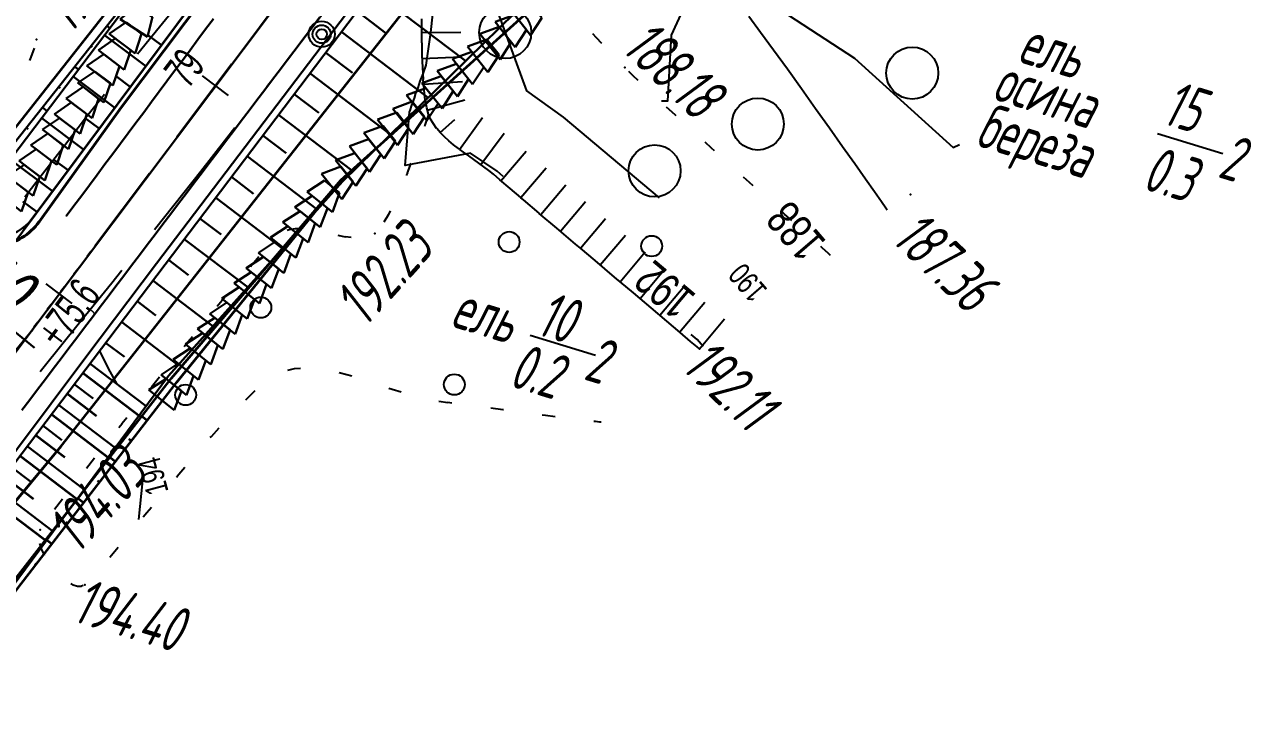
# Model space of a CAD drawing. Header units: millimetres. Extents: x -1799 to 6962, y -1020 to 4121.
# Drawn here: x 4692.1 to 4787.1, y 2943.6 to 2997.7 of the extents above; entities that cross this region are included whole.
import ezdxf

# ---------------------------------------------------------------- set-up
doc = ezdxf.new("R2010")
doc.units = ezdxf.units.MM
for name, pattern in [('CONTI', [0]), ('DASHED', [0.75, 0.5, -0.25]), ('STROT', [1.7, 0.5, -1.2])]:
    doc.linetypes.add(name, pattern=pattern)
for name, color, linetype, lineweight in [('10', 1, 'Continuous', 35), ('Гравий', 30, 'Continuous', 35), ('КОПИЯ_ОСЬ_13_ОТКОСЫ', 7, 'Continuous', 30), ('КОПИЯ_ОСЬ_ГРАНИЦЫ_ПОЛОС', 7, 'Continuous', 30), ('КОПИЯ_ОСЬ_ОТКОСЫ', 7, 'Continuous', 30), ('Огражд-перила', 1, 'ограждение2', 40), ('ОСЬ_ВЕРХ_ПОКРЫТИЯ_ГРАНИЦЫ_ПОЛОС', 7, 'Continuous', 30), ('ОСЬ_ВЕРХ_ПОКРЫТИЯ_ОСЬ', 1, 'Continuous', 30), ('Ось_примыкания', 1, 'Continuous', 35), ('Отметки', 5, 'Continuous', 30), ('Уклоны ПЧ', 5, 'Continuous', 30)]:
    doc.layers.add(name, color=color, linetype=linetype, lineweight=lineweight)
for name, color, linetype in [('GOR_BDEFAULT', 212, 'CONTI'), ('NAD_MDEFAULT', 7, 'CONTI'), ('PI_OTDEFAULT', 172, 'CONTI'), ('PI_TTDEFAULT', 5, 'CONTI'), ('SIT_LDEFAULT', 7, 'CONTI'), ('ZAPSKDEFAULT', 7, 'CONTI'), ('канава', 7, 'Continuous'), ('КОПИЯ_ОСЬ_ТАНГЕНСЫ', 1, 'Continuous'), ('ОСЬ_ВЕРХ_ПОКРЫТИЯ_ПИКЕТЫ', 1, 'Continuous'), ('ОСЬ_ВЕРХ_ПОКРЫТИЯ_ТАНГЕНСЫ', 1, 'Continuous'), ('разметка', 7, 'Continuous')]:
    doc.layers.add(name, color=color, linetype=linetype)
doc.layers.get('КОПИЯ_ОСЬ_ОТКОСЫ').off()
doc.styles.add('eskd', font='spds.shx', dxfattribs={"width": 1.2, "oblique": 15})
doc.styles.add('SHRFT', font='TXT', dxfattribs={"width": 3.5})
doc.styles.get("Standard").update_dxf_attribs({"font": 'arial.ttf'})
doc.styles.add('ГОСТ', font='', dxfattribs={"oblique": 15, "height": 4})
doc.styles.get('ГОСТ').set_extended_font_data('GOST type A')
doc.linetypes.add('ограждение2', pattern='A,0.25,-0.1,[132,ltypeshp.shx,S=0.1,R=0,X=-0.1,Y=0],-0.1,1', length=1.45)

# ---------------------------------------------------------------- blocks, each defined once
blk = doc.blocks.new('BL_2004')
at = {"color": 0}
blk.add_circle((0, 0), 2, dxfattribs=at)
blk = doc.blocks.new('BL_2002')
at = {"color": 0}
blk.add_circle((0, 0), 0.8, dxfattribs=at)
blk = doc.blocks.new('6')
at = {"layer": 'канава', "color": 5, "linetype": 'Continuous', "lineweight": 30}
for p, q in [((-1.5, -1.25), (-1.5, 1.25)), ((0, 0.75), (-1.5, 1.25)), ((0, 0.75), (0, -0.75)), ((0, -0.75), (-1.5, -1.25))]:
    blk.add_line(p, q, dxfattribs=at)
blk = doc.blocks.new('Крест')
at = {"layer": 'Отметки'}
for points in [[(0, 1), (0, -1)], [(-1, 0), (1, 0)]]:
    blk.add_lwpolyline(points, dxfattribs=at)

msp = doc.modelspace()

# ---------------------------------------------------------------- hatches: boundary and pattern name
at = {"layer": 'Гравий', "ltscale": 7}
h = msp.add_hatch(color=256, dxfattribs=at)
h.paths.add_polyline_path([(4682.75, 2976.1), (4684.549, 2978.542), (4684.825, 2978.92), (4678.483, 2980.171)])
h.paths.add_polyline_path([(4681.209, 2974.171), (4689.316, 2967.064), (4695.21, 2971.53), (4687.103, 2978.637)], flags=9)

# ---------------------------------------------------------------- linework, layer by layer
at = {"layer": '10'}
for p, q in [((4735.886, 3046.233), (4680.976, 2976.563)), ((4694.926, 2965.253), (4750.166, 3035.343)), ((4659.776, 2923.013), (4694.926, 2965.253))]:
    msp.add_line(p, q, dxfattribs=at)
for points in [[(5126.716, 2919.343), (5103.206, 2947.443), (5106.036, 2952.483), (5090.316, 2971.423), (5010.816, 3060.993), (4964.366, 3097.523), (4959.866, 3089.543), (4935.266, 3109.693), (4925.046, 3116.333), (4915.736, 3122.393), (4882.236, 3156.863), (4868.236, 3165.853), (4844.226, 3168.003), (4845.853, 3159.921), (4832.606, 3154.783), (4804.776, 3131.223), (4770.826, 3093.703), (4735.886, 3046.233), (4680.976, 2976.563), (4647.056, 2935.783), (4635.286, 2926.063), (4615.906, 2918.193), (4598.586, 2915.533), (4552.416, 2914.983)], [(4557.366, 2900.733), (4579.636, 2901.023), (4603.806, 2901.343), (4619.906, 2900.323), (4644.596, 2910.463), (4659.776, 2923.013), (4694.926, 2965.253), (4750.166, 3035.343), (4784.736, 3082.333), (4817.286, 3118.293), (4841.916, 3139.133), (4849.498, 3141.814), (4850.396, 3137.353), (4862.146, 3136.323), (4879.536, 3127.573), (4921.766, 3093.823), (4990.146, 3039.233), (5067.656, 2951.893), (5147.236, 2856.943), (5178.236, 2824.543), (5178.236, 2824.543), (5183.976, 2815.193), (5213.876, 2748.373)]]:
    msp.add_lwpolyline(points, dxfattribs=at)
at = {"layer": 'GOR_BDEFAULT', "color": 212, "flags": 128}
for points, elevation in [([(4740.952, 2984.339), (4733.572, 2990.549), (4730.742, 2992.579), (4728.542, 2998.599), (4728.942, 3002.609), (4729.082, 3002.849), (4729.262, 3003.109), (4729.472, 3003.399), (4729.712, 3003.739), (4730.002, 3004.119), (4730.342, 3004.569), (4730.742, 3005.099), (4731.212, 3005.729), (4731.762, 3006.499), (4732.412, 3007.429), (4733.422, 3009.289), (4733.832, 3009.769), (4734.312, 3010.389), (4734.452, 3010.619)], 190), ([(4741.102, 2991.799), (4741.582, 2991.819), (4741.862, 2996.869), (4743.342, 3000.049), (4743.832, 3002.069), (4743.362, 3003.849), (4746.912, 3001.019), (4755.962, 2995.079), (4763.542, 2988.219), (4764.022, 2988.439)], 188), ([(4728.462, 2986.389), (4726.412, 2987.789), (4721.392, 2986.829), (4721.722, 2990.939), (4721.802, 2991.149), (4721.882, 2991.399), (4721.972, 2991.689), (4722.092, 2992.009), (4722.212, 2992.389), (4722.372, 2992.819), (4722.542, 2993.319), (4722.762, 2993.889), (4723.002, 2994.549), (4723.362, 2997.049), (4723.892, 3002.029), (4724.182, 3002.559)], 192), ([(4728.922, 2985.999), (4728.462, 2986.389)], 192), ([(4743.842, 2973.449), (4743.382, 2973.839)], 192), ([(4744.302, 2972.929), (4743.842, 2973.449)], 192), ([(4697.882, 2972.549), (4698.542, 2971.239), (4699.202, 2970.029)], 194), ([(4701.182, 2962.629), (4700.872, 2959.619)], 194)]:
    msp.add_lwpolyline(points, dxfattribs=dict(at, elevation=elevation))
at = {"layer": 'NAD_MDEFAULT', "color": 0}
for p, q in [((4779.266, 2989.305), (4784.287, 2987.77)), ((4731.006, 2973.796), (4736.026, 2972.261))]:
    msp.add_line(p, q, dxfattribs=at)
at = {"layer": 'PI_TTDEFAULT', "color": 5}
for p in [(4693.032, 2996.529, 194.219), (4738.282, 2994.369, 188.179), (4760.272, 2984.599, 187.354), (4719.042, 2981.619, 192.228), (4744.032, 2972.739, 192.11), (4693.302, 2958.839, 194.035), (4696.732, 2954.609, 194.395)]:
    msp.add_point(p, dxfattribs=at)
at = {"layer": 'SIT_LDEFAULT', "color": 7}
for p, q in [((4703.752, 2998.999), (4701.692, 2996.499)), ((4713.862, 2996.979), (4715.802, 2999.489)), ((4722.662, 2997.209), (4722.662, 2998.119)), ((4747.822, 2998.309), (4748.732, 2997.079)), ((4711.832, 2994.329), (4713.862, 2996.979)), ((4722.672, 2996.269), (4722.662, 2997.209)), ((4722.662, 2997.069), (4725.662, 2997.099)), ((4736.102, 2996.659), (4735.822, 2996.969)), ((4748.732, 2997.079), (4749.732, 2995.719)), ((4701.692, 2996.499), (4700.782, 2995.399)), ((4722.702, 2995.309), (4722.682, 2996.269)), ((4736.502, 2996.219), (4736.102, 2996.659)), ((4692.582, 2995.169), (4692.472, 2994.899)), ((4692.832, 2995.849), (4692.582, 2995.169)), ((4722.732, 2994.369), (4722.692, 2995.309)), ((4722.702, 2995.069), (4725.702, 2995.199)), ((4749.732, 2995.719), (4750.792, 2994.269)), ((4710.742, 2992.919), (4711.832, 2994.329)), ((4722.782, 2993.459), (4722.732, 2994.369)), ((4738.922, 2993.739), (4738.592, 2994.069)), ((4750.792, 2994.269), (4751.872, 2992.759)), ((4722.802, 2993.079), (4722.772, 2993.459)), ((4722.802, 2993.079), (4725.792, 2993.299)), ((4722.842, 2992.629), (4722.812, 2993.069)), ((4739.302, 2993.379), (4738.922, 2993.739)), ((4698.242, 2992.299), (4696.792, 2990.479)), ((4722.932, 2991.879), (4722.842, 2992.629)), ((4751.872, 2992.759), (4752.962, 2991.229)), ((4723.042, 2991.259), (4722.932, 2991.879)), ((4723.172, 2990.779), (4723.042, 2991.259)), ((4723.082, 2991.089), (4725.982, 2991.879)), ((4742.152, 2990.729), (4741.492, 2991.329)), ((4752.962, 2991.229), (4754.032, 2989.729)), ((4696.802, 2990.479), (4695.162, 2988.359)), ((4723.042, 2990.399), (4722.902, 2989.949)), ((4723.142, 2990.679), (4723.042, 2990.399)), ((4723.172, 2990.779), (4723.142, 2990.679)), ((4723.342, 2990.389), (4723.172, 2990.779)), ((4723.552, 2990.029), (4723.342, 2990.389)), ((4724.072, 2989.379), (4725.202, 2990.379)), ((4725.572, 2988.079), (4727.322, 2990.519)), ((4742.242, 2990.649), (4742.152, 2990.729)), ((4707.672, 2988.959), (4708.292, 2989.759)), ((4722.902, 2989.949), (4722.862, 2989.829)), ((4723.802, 2989.679), (4723.552, 2990.029)), ((4724.102, 2989.349), (4723.812, 2989.679)), ((4724.402, 2989.029), (4724.092, 2989.349)), ((4727.212, 2986.909), (4728.992, 2989.329)), ((4754.032, 2989.729), (4755.042, 2988.299)), ((4695.162, 2988.359), (4693.482, 2986.179)), ((4705.672, 2986.409), (4707.672, 2988.959)), ((4724.752, 2988.729), (4724.402, 2989.029)), ((4725.112, 2988.429), (4724.752, 2988.729)), ((4725.492, 2988.139), (4725.112, 2988.429)), ((4744.952, 2988.169), (4744.452, 2988.619)), ((4755.042, 2988.299), (4755.972, 2986.979)), ((4725.572, 2988.079), (4725.492, 2988.139)), ((4725.882, 2987.859), (4725.582, 2988.079)), ((4726.272, 2987.579), (4725.882, 2987.859)), ((4726.672, 2987.299), (4726.272, 2987.579)), ((4728.752, 2985.649), (4730.702, 2987.939)), ((4745.192, 2987.959), (4744.952, 2988.169)), ((4703.592, 2983.789), (4705.672, 2986.409)), ((4721.832, 2987.009), (4721.542, 2986.269)), ((4727.062, 2987.019), (4726.672, 2987.299)), ((4727.442, 2986.739), (4727.062, 2987.019)), ((4727.822, 2986.449), (4727.442, 2986.739)), ((4728.172, 2986.159), (4727.822, 2986.449)), ((4730.292, 2984.369), (4732.242, 2986.649)), ((4755.972, 2986.979), (4756.802, 2985.809)), ((4693.482, 2986.179), (4692.122, 2984.399)), ((4721.552, 2986.269), (4721.472, 2986.069)), ((4728.672, 2985.729), (4728.172, 2986.159)), ((4729.462, 2985.059), (4728.672, 2985.729)), ((4747.872, 2985.529), (4747.422, 2985.939)), ((4748.152, 2985.269), (4747.872, 2985.529)), ((4756.802, 2985.809), (4757.492, 2984.829)), ((4730.292, 2984.369), (4729.472, 2985.069)), ((4731.812, 2983.059), (4733.752, 2985.349)), ((4757.492, 2984.829), (4758.022, 2984.079)), ((4702.092, 2981.919), (4703.592, 2983.789)), ((4730.482, 2984.189), (4730.282, 2984.359)), ((4731.692, 2983.169), (4730.482, 2984.189)), ((4733.332, 2981.779), (4735.262, 2984.069)), ((4758.022, 2984.079), (4758.352, 2983.589)), ((4758.352, 2983.589), (4758.472, 2983.419)), ((4720.092, 2983.079), (4719.742, 2982.479)), ((4720.232, 2983.359), (4720.092, 2983.079)), ((4733.042, 2982.009), (4731.682, 2983.159)), ((4734.862, 2980.479), (4736.802, 2982.769)), ((4750.572, 2983.099), (4750.392, 2983.269)), ((4751.132, 2982.599), (4750.572, 2983.099)), ((4712.462, 2981.889), (4712.302, 2981.829)), ((4712.932, 2981.959), (4712.462, 2981.879)), ((4713.292, 2981.959), (4712.932, 2981.959)), ((4734.492, 2980.799), (4733.042, 2982.019)), ((4716.792, 2981.339), (4716.242, 2981.449)), ((4717.232, 2981.289), (4716.792, 2981.349)), ((4734.862, 2980.479), (4734.492, 2980.799)), ((4736.392, 2979.189), (4738.332, 2981.479)), ((4710.132, 2979.819), (4709.482, 2979.059)), ((4735.992, 2979.529), (4734.862, 2980.489)), ((4737.922, 2977.899), (4739.852, 2980.189)), ((4753.462, 2980.509), (4753.362, 2980.599)), ((4753.942, 2980.079), (4753.462, 2980.509)), ((4754.112, 2979.929), (4753.942, 2980.079)), ((4698.812, 2977.829), (4699.592, 2978.799)), ((4737.492, 2978.259), (4735.992, 2979.529)), ((4739.452, 2976.619), (4741.392, 2978.909)), ((4696.232, 2974.629), (4698.812, 2977.829)), ((4738.942, 2977.039), (4737.492, 2978.259)), ((4739.452, 2976.619), (4738.952, 2977.049)), ((4740.972, 2975.319), (4742.912, 2977.609)), ((4707.562, 2976.769), (4706.922, 2975.999)), ((4740.302, 2975.889), (4739.452, 2976.609)), ((4742.502, 2974.029), (4744.442, 2976.319)), ((4741.522, 2974.859), (4740.302, 2975.889)), ((4744.032, 2972.739), (4745.952, 2975.039)), ((4693.622, 2971.379), (4696.232, 2974.629)), ((4742.552, 2973.989), (4741.522, 2974.859)), ((4704.672, 2973.249), (4704.382, 2972.899)), ((4705.012, 2973.669), (4704.672, 2973.249)), ((4743.342, 2973.319), (4742.552, 2973.989)), ((4743.852, 2972.889), (4743.342, 2973.319)), ((4744.032, 2972.739), (4743.852, 2972.889)), ((4693.312, 2970.999), (4693.622, 2971.379)), ((4712.352, 2971.109), (4712.872, 2971.229)), ((4712.872, 2971.229), (4713.342, 2971.269)), ((4702.492, 2970.569), (4701.862, 2969.789)), ((4716.302, 2970.919), (4716.892, 2970.769)), ((4716.892, 2970.769), (4717.272, 2970.659)), ((4709.132, 2968.829), (4709.852, 2969.529)), ((4720.132, 2969.729), (4720.372, 2969.649)), ((4720.372, 2969.649), (4721.082, 2969.429)), ((4723.982, 2968.729), (4724.662, 2968.629)), ((4724.662, 2968.639), (4724.982, 2968.599)), ((4699.972, 2967.449), (4699.592, 2966.979)), ((4727.962, 2968.199), (4728.902, 2968.079)), ((4728.902, 2968.069), (4728.942, 2968.069)), ((4731.922, 2967.679), (4732.182, 2967.649)), ((4732.182, 2967.649), (4732.912, 2967.549)), ((4699.602, 2966.979), (4699.362, 2966.669)), ((4706.472, 2966.009), (4707.062, 2966.659)), ((4735.892, 2967.189), (4736.032, 2967.169)), ((4736.032, 2967.169), (4736.342, 2967.129)), ((4736.342, 2967.129), (4736.452, 2967.119)), ((4706.392, 2965.919), (4706.472, 2966.009)), ((4697.492, 2964.329), (4696.872, 2963.549)), ((4703.962, 2963.099), (4704.432, 2963.649)), ((4703.782, 2962.889), (4703.962, 2963.099)), ((4695.022, 2961.179), (4694.412, 2960.379)), ((4701.222, 2959.819), (4701.502, 2960.149)), ((4701.502, 2960.149), (4701.862, 2960.579)), ((4693.252, 2957.769), (4693.382, 2957.369)), ((4693.382, 2957.369), (4693.572, 2956.939)), ((4693.572, 2956.939), (4693.622, 2956.849)), ((4698.672, 2956.729), (4699.312, 2957.489)), ((4695.662, 2954.699), (4695.832, 2954.609)), ((4695.832, 2954.609), (4696.162, 2954.509)), ((4696.162, 2954.509), (4696.472, 2954.509)), ((4696.472, 2954.519), (4696.612, 2954.569))]:
    msp.add_line(p, q, dxfattribs=at)
for radius in [1, 0.7, 0.4]:
    msp.add_circle((4714.962, 2996.929), radius, dxfattribs=at)
at = {"layer": 'КОПИЯ_ОСЬ_13_ОТКОСЫ'}
for points in [[(4672.253, 2955.38), (4733.389, 3037.321), (4742.006, 3048.764), (4750.702, 3060.146), (4758.017, 3067.152), (4760.965, 3070.934), (4762.146, 3072.445), (4777.426, 3091.153)], [(4680.244, 2949.368), (4742.038, 3030.8), (4750.701, 3042.112), (4759.443, 3053.362), (4764.428, 3062.126), (4767.394, 3065.87), (4768.583, 3067.365), (4783.396, 3086.331)], [(4684.813, 2945.93), (4703.17, 2970.662), (4716.557, 2985.619), (4731.021, 2999.765), (4741.736, 3012.977), (4743.063, 3015.733), (4749.499, 3028.731), (4751.648, 3033.042), (4752.079, 3033.904), (4756.566, 3042.403), (4761.094, 3050.881), (4761.985, 3052.536), (4764.172, 3056.572), (4766.368, 3060.606), (4769.253, 3064.406), (4770.41, 3065.924), (4772.382, 3068.558), (4778.473, 3076.453), (4784.602, 3084.318)], [(4686.834, 2982.954), (4699.275, 2998.622), (4707.04, 3017.809), (4715.351, 3032.83), (4718.059, 3034.547), (4727.539, 3044.134), (4730.948, 3047.566), (4732.314, 3048.936), (4739.617, 3056.013), (4746.956, 3063.053), (4754.46, 3069.94), (4757.533, 3073.637), (4758.764, 3075.114), (4760.838, 3077.699), (4767.001, 3085.014)], [(4668.767, 2958.003), (4699.482, 2998.467), (4708.912, 3016.4), (4716.65, 3031.852), (4718.909, 3033.908), (4728.844, 3043.149), (4732.413, 3046.454), (4733.842, 3047.774), (4741.202, 3054.795), (4748.596, 3061.78), (4756.079, 3068.671), (4759.108, 3072.396), (4760.323, 3073.884), (4762.444, 3076.427), (4768.809, 3084.18)], [(4668.767, 2958.003), (4699.482, 2998.467), (4708.912, 3016.4), (4716.65, 3031.852), (4718.909, 3033.908), (4728.843, 3043.149), (4732.412, 3046.454), (4733.842, 3047.774), (4741.201, 3054.795), (4748.596, 3061.78), (4756.079, 3068.671), (4759.108, 3072.396), (4760.323, 3073.884), (4762.444, 3076.427), (4768.809, 3084.18)], [(4718.893, 3000.299), (4726.03, 2994.883)], [(4717.684, 2998.706), (4719.905, 2997.02)], [(4701.429, 2994.485), (4698.256, 2996.852)], [(4698.443, 2997.575), (4698.669, 2997.395)], [(4702.625, 2996.088), (4701.568, 2996.877)], [(4716.475, 2997.113), (4723.139, 2992.056)], [(4697.2, 2996.008), (4697.298, 2995.931)], [(4715.266, 2995.52), (4717.33, 2993.953)], [(4695.956, 2994.442), (4696.25, 2994.209)], [(4699.038, 2991.279), (4695.838, 2993.666)], [(4700.233, 2992.882), (4699.167, 2993.678)], [(4714.057, 2993.926), (4720.248, 2989.228)], [(4694.712, 2992.876), (4694.833, 2992.78)], [(4712.848, 2992.333), (4714.754, 2990.887)], [(4693.468, 2991.31), (4693.831, 2991.022)], [(4696.645, 2988.073), (4693.419, 2990.48)], [(4697.841, 2989.676), (4696.766, 2990.478)], [(4711.639, 2990.74), (4717.357, 2986.401)], [(4692.225, 2989.743), (4692.368, 2989.629)], [(4710.43, 2989.147), (4712.23, 2987.781)], [(4709.221, 2987.553), (4714.621, 2983.456)], [(4694.253, 2984.867), (4691.001, 2987.294)], [(4695.449, 2986.47), (4694.365, 2987.279)], [(4708.012, 2985.96), (4709.726, 2984.66)], [(4693.058, 2983.264), (4691.964, 2984.079)], [(4706.803, 2984.367), (4711.945, 2980.465)], [(4705.594, 2982.774), (4707.222, 2981.539)], [(4704.385, 2981.18), (4709.268, 2977.475)], [(4703.176, 2979.587), (4704.717, 2978.418)], [(4701.967, 2977.994), (4706.592, 2974.485)], [(4700.758, 2976.401), (4702.213, 2975.297)], [(4699.549, 2974.808), (4703.915, 2971.495)], [(4698.34, 2973.214), (4699.78, 2972.122)], [(4697.131, 2971.621), (4701.45, 2968.344)], [(4695.922, 2970.028), (4697.373, 2968.927)], [(4694.713, 2968.435), (4699.065, 2965.132)], [(4693.504, 2966.841), (4694.966, 2965.732)], [(4692.295, 2965.248), (4696.682, 2961.92)], [(4691.086, 2963.655), (4692.56, 2962.537)], [(4689.877, 2962.062), (4694.297, 2958.708)]]:
    msp.add_lwpolyline(points, dxfattribs=at)
at = {"layer": 'КОПИЯ_ОСЬ_ГРАНИЦЫ_ПОЛОС'}
for points in [[(4692.462, 2982.465), (4733.389, 3037.321), (4742.006, 3048.764), (4750.702, 3060.146), (4758.017, 3067.152), (4760.965, 3070.934), (4762.146, 3072.445), (4777.426, 3091.153), (4792.924, 3109.68), (4797.371, 3114.935), (4798.272, 3116.068)], [(4680.137, 2949.221), (4680.244, 2949.368), (4742.038, 3030.8), (4750.701, 3042.112), (4759.443, 3053.362), (4764.428, 3062.126), (4767.394, 3065.87), (4768.583, 3067.365), (4783.396, 3086.331), (4798.386, 3105.065)]]:
    msp.add_lwpolyline(points, dxfattribs=at)
msp.add_lwpolyline([(4686.901, 2981.736, 0.331299), (4692.462, 2982.465)], format="xyb", dxfattribs=at)
at = {"layer": 'КОПИЯ_ОСЬ_ТАНГЕНСЫ'}
msp.add_line((4637.75, 2901.21), (4765.122, 3070.489), dxfattribs=at)
at = {"layer": 'Огражд-перила', "ltscale": 7}
for p, q in [((4720.568, 3019.194), (4699.533, 2991.298)), ((4699.533, 2991.298), (4693.222, 2982.509))]:
    msp.add_line(p, q, dxfattribs=at)
at = {"layer": 'Огражд-перила', "color": 1, "lineweight": 30, "ltscale": 7}
msp.add_lwpolyline([(4514.929, 2912.601), (4529.571, 2906.17), (4544.919, 2901.704), (4560.761, 2899.544), (4580.715, 2898.125), (4600.805, 2897.779), (4616.669, 2899.941), (4631.964, 2905.07), (4646.021, 2912.887), (4658.406, 2923.23), (4671.738, 2938.604), (4683.615, 2954.494), (4696.823, 2972.096), (4702.26, 2979.293), (4730.516, 3016.48), (4749.861, 3041.914), (4759.304, 3053.851)], dxfattribs=at)
at = {"layer": 'Огражд-перила', "ltscale": 7}
msp.add_lwpolyline([(4693.222, 2982.509, -0.428233), (4686.81, 2981.613, -2.871089)], format="xyb", dxfattribs=at)
at = {"layer": 'ОСЬ_ВЕРХ_ПОКРЫТИЯ_ГРАНИЦЫ_ПОЛОС'}
for points in [[(4691.9, 2968.036), (4692.502, 2968.83), (4693.105, 2969.624), (4693.707, 2970.418), (4694.31, 2971.212), (4694.912, 2972.006), (4695.515, 2972.8), (4696.117, 2973.594), (4696.72, 2974.388), (4697.322, 2975.182), (4697.924, 2975.976), (4698.527, 2976.77), (4699.129, 2977.564), (4699.732, 2978.358), (4700.334, 2979.152), (4700.937, 2979.945), (4701.539, 2980.739), (4702.142, 2981.533), (4702.744, 2982.327), (4703.346, 2983.121), (4703.949, 2983.915), (4704.551, 2984.709), (4705.154, 2985.503), (4705.756, 2986.297), (4706.359, 2987.091), (4706.961, 2987.885), (4707.564, 2988.679), (4708.166, 2989.473), (4708.768, 2990.267), (4709.371, 2991.061), (4709.973, 2991.854), (4710.576, 2992.648), (4711.178, 2993.442), (4711.781, 2994.236), (4712.383, 2995.03), (4712.986, 2995.824), (4713.588, 2996.618), (4714.191, 2997.412), (4714.793, 2998.206)], [(4695.307, 2982.934), (4695.307, 2982.934), (4695.307, 2982.934), (4695.307, 2982.934), (4695.307, 2982.934), (4695.903, 2983.733), (4696.499, 2984.532), (4697.094, 2985.331), (4697.69, 2986.13), (4698.286, 2986.929), (4698.882, 2987.727), (4699.478, 2988.526), (4700.074, 2989.325), (4700.67, 2990.124), (4701.266, 2990.923), (4701.862, 2991.721), (4702.458, 2992.52), (4703.054, 2993.319), (4703.65, 2994.118), (4704.246, 2994.917), (4704.842, 2995.715), (4705.438, 2996.514), (4706.034, 2997.313), (4706.63, 2998.112)]]:
    msp.add_lwpolyline(points, dxfattribs=at)
at = {"layer": 'ОСЬ_ВЕРХ_ПОКРЫТИЯ_ОСЬ'}
msp.add_lwpolyline([(4676.252, 2952.378), (4736.506, 3032.457), (4736.506, 3032.457, -0.011607), (4795.472, 3107.152)], format="xyb", dxfattribs=at)
at = {"layer": 'ОСЬ_ВЕРХ_ПОКРЫТИЯ_ПИКЕТЫ'}
for p, q in [((4707.791, 2992.215), (4705.793, 2993.718)), ((4707.791, 2992.215), (4705.793, 2993.718)), ((4695.766, 2976.233), (4693.768, 2977.737))]:
    msp.add_line(p, q, dxfattribs=at)
at = {"layer": 'ОСЬ_ВЕРХ_ПОКРЫТИЯ_ТАНГЕНСЫ'}
msp.add_line((4637.752, 2901.209), (4765.122, 3070.489), dxfattribs=at)
at = {"layer": 'Ось_примыкания', "color": 0}
for p, q in [((4696.583, 2970.898), (4701.083, 2967.488)), ((4695.375, 2969.304), (4697.625, 2967.599)), ((4694.167, 2967.71), (4698.614, 2964.34)), ((4701.554, 2967.219), (4701.125, 2967.543)), ((4692.959, 2966.116), (4695.209, 2964.411)), ((4700.32, 2965.645), (4700.133, 2965.787)), ((4691.751, 2964.522), (4696.159, 2961.181)), ((4699.096, 2964.063), (4698.657, 2964.395)), ((4690.543, 2962.928), (4692.793, 2961.223)), ((4697.873, 2962.481), (4697.719, 2962.597)), ((4689.335, 2961.334), (4693.704, 2958.023)), ((4696.649, 2960.899), (4696.202, 2961.237)), ((4695.425, 2959.317), (4695.305, 2959.408)), ((4694.202, 2957.734), (4693.747, 2958.078)), ((4692.978, 2956.152), (4692.891, 2956.218))]:
    msp.add_line(p, q, dxfattribs=at)
for points in [[(4685.241, 2945.684), (4691.585, 2954.35), (4703.821, 2970.172), (4716.437, 2985.709), (4735.599, 3002.961), (4735.599, 3002.961)], [(4684.766, 2946.014), (4691.121, 2954.699), (4703.396, 2970.493), (4716.437, 2985.709), (4716.437, 2985.709), (4716.437, 2985.709)]]:
    msp.add_lwpolyline(points, dxfattribs=at)
at = {"layer": 'разметка', "linetype": 'DASHED', "lineweight": 30, "ltscale": 14}
msp.add_lwpolyline([(4697.513, 2980.636), (4716.74, 3006.188)], dxfattribs=at)
at = {"layer": 'разметка', "linetype": 'STROT', "lineweight": 30}
msp.add_lwpolyline([(4686.691, 2966.253), (4697.513, 2980.636)], dxfattribs=at)

# ---------------------------------------------------------------- block references
at = {"layer": 'ZAPSKDEFAULT', "color": 7, "rotation": 342.9999999999999}
for name, p in [('BL_2004', (4729.08, 2997.056)), ('BL_2004', (4760.397, 2993.942)), ('BL_2004', (4748.515, 2990.025)), ('BL_2004', (4740.575, 2986.424)), ('BL_2002', (4729.383, 2980.952)), ('BL_2002', (4740.352, 2980.639)), ('BL_2002', (4710.278, 2975.921)), ('BL_2002', (4725.168, 2969.998)), ('BL_2002', (4704.499, 2969.2))]:
    msp.add_blockref(name, p, dxfattribs=at)
at = {"layer": 'КОПИЯ_ОСЬ_ОТКОСЫ', "linetype": 'Continuous'}
for p, rotation in [((4731.431, 2998.774), 38.45218509691119), ((4701.315, 2998.673), 57.50957039548139), ((4730.256, 2997.841), 38.45218509691119), ((4700.509, 2997.408), 52.89249590739033), ((4729.082, 2996.908), 38.45218509691119), ((4699.683, 2996.152), 52.89249590739033), ((4728.144, 2995.928), 38.45218509691119), ((4726.97, 2994.995), 38.45218509691119), ((4698.803, 2994.931), 52.89249590739033), ((4725.795, 2994.062), 38.45218509691119), ((4698.106, 2993.623), 52.89249590739033), ((4724.62, 2993.129), 38.45218509691119), ((4697.201, 2992.427), 52.89249590739033), ((4723.446, 2992.197), 38.45218509691119), ((4722.399, 2991.158), 38.45218509691119), ((4696.296, 2991.231), 52.89249590739033), ((4721.2, 2990.32), 38.45218509691119), ((4695.391, 2990.034), 52.89249590739033), ((4720.168, 2989.293), 38.45218509691119), ((4694.486, 2988.838), 52.89249590739033), ((4719.041, 2988.265), 38.45218509691119), ((4693.581, 2987.642), 52.89249590739033), ((4717.985, 2987.19), 38.45218509691119), ((4692.676, 2986.446), 52.89249590739033), ((4716.907, 2986.16), 38.45218509691119), ((4691.771, 2985.249), 52.89249590739033), ((4715.751, 2985.209), 51.3855816216041), ((4714.815, 2984.037), 51.3855816216041), ((4713.879, 2982.864), 51.3855816216041), ((4712.943, 2981.692), 51.3855816216041), ((4712.006, 2980.52), 51.3855816216041), ((4711.07, 2979.348), 51.3855816216041), ((4710.134, 2978.176), 51.3855816216041), ((4709.198, 2977.004), 51.3855816216041), ((4708.262, 2975.832), 51.3855816216041), ((4707.326, 2974.66), 51.3855816216041), ((4706.39, 2973.488), 51.3855816216041), ((4705.454, 2972.316), 51.3855816216041), ((4704.518, 2971.144), 51.3855816216041), ((4703.581, 2969.972), 51.3855816216041)]:
    msp.add_blockref('6', p, dxfattribs=dict(at, rotation=rotation))
at = {"layer": 'Отметки', "rotation": 50.50718813826214}
msp.add_blockref('Крест', (4692.102, 2973.445), dxfattribs=at)

# ---------------------------------------------------------------- texts
at = {"layer": 'GOR_BDEFAULT', "color": 212, "style": 'SHRFT', "width": 0.75}
for s, height, rotation, p in [('188', 2.625, 130.64327, (4753.853, 2980.972, 188)), ('192', 2.625, 139.91606, (4743.867, 2976.858, 192)), ('190', 1.7223, 130.87001, (4749.323, 2977.294, 190)), ('194', 1.7223, 104.94336, (4703.191, 2961.782, 194))]:
    msp.add_text(s, height=height, rotation=rotation, dxfattribs=at).set_placement(p)
at = {"layer": 'NAD_MDEFAULT', "color": 7, "style": 'eskd', "oblique": 10, "width": 0.8}
for s, p in [(' ель', (4767.025, 2995.271)), ('осина', (4766.432, 2991.948)), (' 15', (4778.143, 2990.508)), ('береза', (4765.127, 2988.411)), (' 2', (4782.435, 2986.399)), (' 0.3', (4776.608, 2985.487)), (' 10', (4729.976, 2974.301)), (' ель', (4723.391, 2974.929)), (' 2', (4733.648, 2970.847)), (' 0.2', (4727.877, 2970.34))]:
    msp.add_text(s, height=3.5, rotation=343, dxfattribs=at).set_placement(p)
at = {"layer": 'PI_OTDEFAULT', "color": 172, "style": 'eskd', "oblique": 10, "width": 0.8}
for s, rotation, p in [('194.28', 48, (4695.632, 2996.879)), ('188.18', 316.33503, (4737.932, 2995.727)), ('192.23', 48, (4718.314, 2974.328)), ('187.36', 316.33503, (4758.7, 2981.057)), ('192.11', 316.33503, (4742.55, 2971.226)), ('194.03', 48, (4696.219, 2956.897)), ('194.40', 343, (4695.685, 2951.836))]:
    msp.add_text(s, height=3.5, rotation=rotation, dxfattribs=at).set_placement(p)
at = {"layer": 'ОСЬ_ВЕРХ_ПОКРЫТИЯ_ПИКЕТЫ', "width": 0.6}
for s, p in [('79', (4704.691, 2992.67)), ('+75,6', (4694.871, 2972.609))]:
    msp.add_text(s, height=2.5, rotation=53.04139, dxfattribs=at).set_placement(p)
at = {"layer": 'Уклоны ПЧ', "style": 'ГОСТ', "oblique": 15}
msp.add_text('60', height=4, rotation=322.1539, dxfattribs=at).set_placement((4687.007, 2977.85))

doc.saveas('drawing.dxf')
